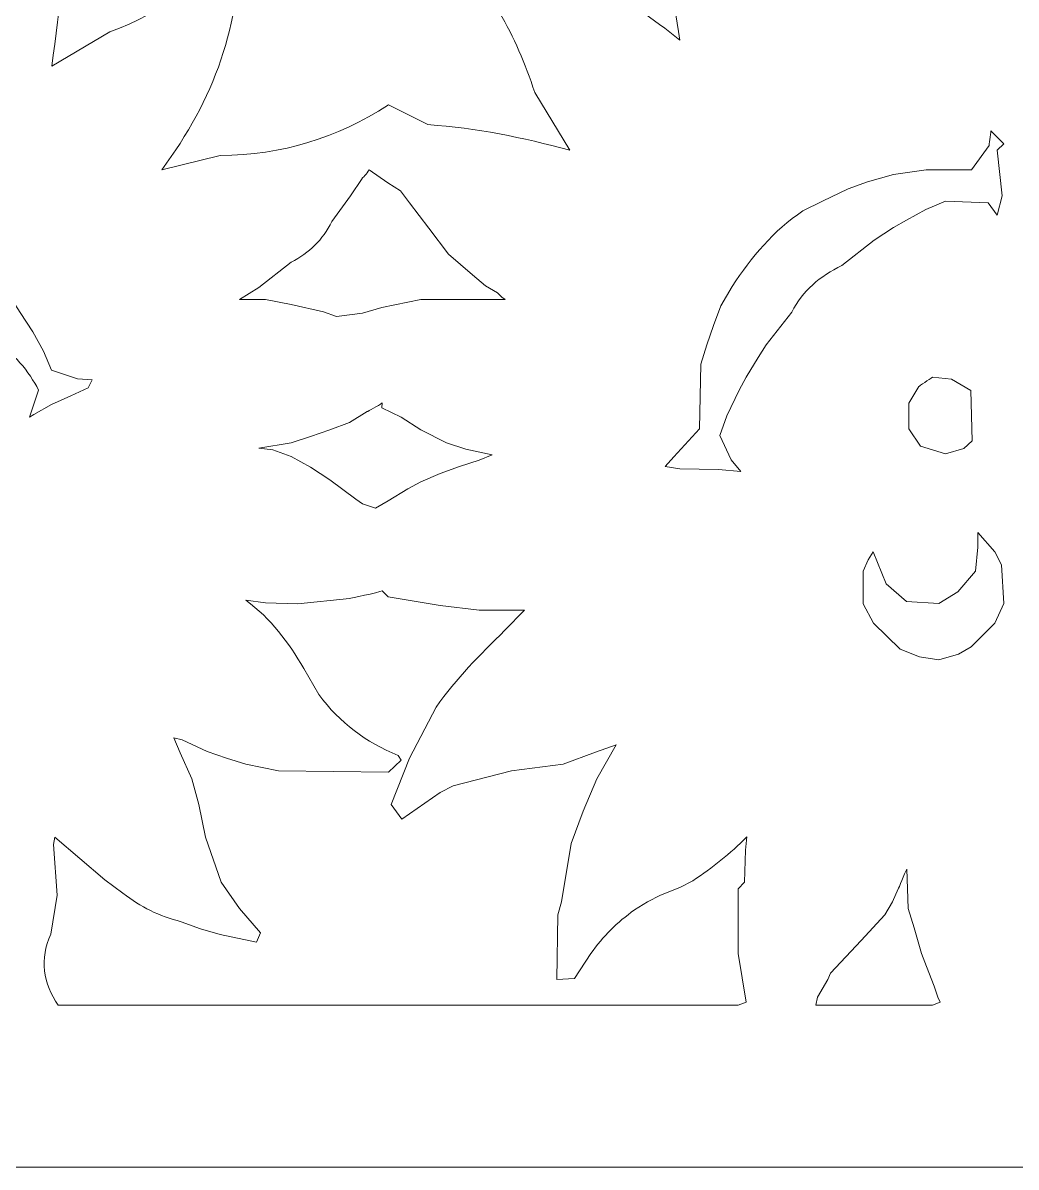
# Model space of a CAD drawing. Header units: centimetres. Extents: x -13.8 to 13.8, y -13.7 to 13.7.
# Drawn here: x 10.564 to 12.326, y -13.671 to -11.642 of the extents above; entities that cross this region are included whole.
import ezdxf

# ---------------------------------------------------------------- set-up
doc = ezdxf.new("R2010")
doc.units = ezdxf.units.CM
doc.header["$MEASUREMENT"] = 0
doc.layers.add('Layer 1', color=7, linetype='Continuous')

msp = doc.modelspace()

# ---------------------------------------------------------------- linework, layer by layer
at = {"layer": 'Layer 1', "lineweight": 0}
msp.add_lwpolyline([(0.73523, -13.67105), (13.55625, -13.67105), (13.55625, -0.86165), (0.73523, -0.86165), (0.73523, -13.67105)], close=True, dxfattribs=at)
at = {"layer": 'Layer 1', "color": 7, "lineweight": 0}
for points, knots in [([(11.60306, -10.74153), (11.60306, -10.74153), (11.45542, -10.99204), (11.45542, -10.99204), (11.45542, -10.99204), (11.45542, -10.99204), (11.3735, -11.07491), (11.3735, -11.07491), (11.3735, -11.07491), (11.52476, -11.07967), (11.65507, -11.0412), (11.77564, -10.94823), (11.77564, -10.94823), (11.77564, -10.94823), (11.75029, -11.10005), (11.75029, -11.10005), (11.75029, -11.10005), (11.75029, -11.10005), (11.7278, -11.20882), (11.7278, -11.20882), (11.7278, -11.20882), (11.7278, -11.20882), (11.66073, -11.25854), (11.66073, -11.25854), (11.66073, -11.25854), (11.6657, -11.32294), (11.68092, -11.3776), (11.71275, -11.4338), (11.71275, -11.4338), (11.71143, -11.51572), (11.71503, -11.59173), (11.72971, -11.67211), (11.72971, -11.67211), (11.63369, -11.59438), (11.53807, -11.54447), (11.41957, -11.51), (11.41957, -11.51), (11.41957, -11.51), (11.31593, -11.49971), (11.31593, -11.49971), (11.31593, -11.49971), (11.39081, -11.57991), (11.43862, -11.66068), (11.47214, -11.76509), (11.47214, -11.76509), (11.47214, -11.76509), (11.53424, -11.86759), (11.53424, -11.86759), (11.53424, -11.86759), (11.44947, -11.84436), (11.36985, -11.82817), (11.28241, -11.82206), (11.28241, -11.82206), (11.28241, -11.82206), (11.21269, -11.78721), (11.21269, -11.78721), (11.21269, -11.78721), (11.118, -11.84703), (11.026, -11.8754), (10.91398, -11.87675), (10.91398, -11.87675), (10.91398, -11.87675), (10.81034, -11.9021), (10.81034, -11.9021), (10.81034, -11.9021), (10.90255, -11.77846), (10.95226, -11.64416), (10.94827, -11.48834), (10.94827, -11.48834), (10.88445, -11.56377), (10.81225, -11.62397), (10.71814, -11.6577), (10.71814, -11.6577), (10.71814, -11.6577), (10.61527, -11.71845), (10.61527, -11.71845), (10.61527, -11.71845), (10.63014, -11.61254), (10.64231, -11.51557), (10.63813, -11.40812), (10.63813, -11.40812), (10.63813, -11.40812), (11.28144, -11.40809), (11.28144, -11.40809), (11.28144, -11.40809), (11.28144, -11.40809), (11.29306, -10.76457), (11.29306, -10.76457), (11.29306, -10.76457), (11.40018, -10.77545), (11.49924, -10.77315), (11.60306, -10.74153)], [0, 0, 0, 0, 0.0416667, 0.0416667, 0.0416667, 0.0416667, 0.0833333, 0.0833333, 0.0833333, 0.0833333, 0.125, 0.125, 0.125, 0.125, 0.1666667, 0.1666667, 0.1666667, 0.1666667, 0.2083333, 0.2083333, 0.2083333, 0.2083333, 0.25, 0.25, 0.25, 0.25, 0.2916667, 0.2916667, 0.2916667, 0.2916667, 0.3333333, 0.3333333, 0.3333333, 0.3333333, 0.375, 0.375, 0.375, 0.375, 0.4166667, 0.4166667, 0.4166667, 0.4166667, 0.4583333, 0.4583333, 0.4583333, 0.4583333, 0.5, 0.5, 0.5, 0.5, 0.5416667, 0.5416667, 0.5416667, 0.5416667, 0.5833333, 0.5833333, 0.5833333, 0.5833333, 0.625, 0.625, 0.625, 0.625, 0.6666667, 0.6666667, 0.6666667, 0.6666667, 0.7083333, 0.7083333, 0.7083333, 0.7083333, 0.75, 0.75, 0.75, 0.75, 0.7916667, 0.7916667, 0.7916667, 0.7916667, 0.8333333, 0.8333333, 0.8333333, 0.8333333, 0.875, 0.875, 0.875, 0.875, 0.9166667, 0.9166667, 0.9166667, 0.9166667, 1, 1, 1, 1]), ([(12.28106, -11.83309), (12.28106, -11.83309), (12.30411, -11.85614), (12.30411, -11.85614), (12.30411, -11.85614), (12.30411, -11.85614), (12.29249, -11.86757), (12.29249, -11.86757), (12.29249, -11.86757), (12.29249, -11.86757), (12.30106, -11.94816), (12.30106, -11.94816), (12.30106, -11.94816), (12.30106, -11.94816), (12.29249, -11.98264), (12.29249, -11.98264), (12.29249, -11.98264), (12.29249, -11.98264), (12.2763, -11.96055), (12.2763, -11.96055), (12.2763, -11.96055), (12.2763, -11.96055), (12.2005, -11.95788), (12.2005, -11.95788), (12.2005, -11.95788), (12.2005, -11.95788), (12.16602, -11.97235), (12.16602, -11.97235), (12.16602, -11.97235), (12.16602, -11.97235), (12.13154, -11.99121), (12.13154, -11.99121), (12.13154, -11.99121), (12.13154, -11.99121), (12.10847, -12.00473), (12.10847, -12.00473), (12.10847, -12.00473), (12.10847, -12.00473), (12.07399, -12.02682), (12.07399, -12.02682), (12.07399, -12.02682), (12.07399, -12.02682), (12.01665, -12.07196), (12.01665, -12.07196), (12.01665, -12.07196), (11.97855, -12.09082), (11.94712, -12.11636), (11.92788, -12.15483), (11.92788, -12.15483), (11.92788, -12.15483), (11.88272, -12.21254), (11.88272, -12.21254), (11.88272, -12.21254), (11.88272, -12.21254), (11.86825, -12.23521), (11.86825, -12.23521), (11.86825, -12.23521), (11.86825, -12.23521), (11.84711, -12.26969), (11.84711, -12.26969), (11.84711, -12.26969), (11.84711, -12.26969), (11.83473, -12.29274), (11.83473, -12.29274), (11.83473, -12.29274), (11.83473, -12.29274), (11.81264, -12.33865), (11.81264, -12.33865), (11.81264, -12.33865), (11.81264, -12.33865), (11.80026, -12.37313), (11.80026, -12.37313), (11.80026, -12.37313), (11.80026, -12.37313), (11.82066, -12.41657), (11.82066, -12.41657), (11.82066, -12.41657), (11.82066, -12.41657), (11.83762, -12.43734), (11.83762, -12.43734), (11.83762, -12.43734), (11.83762, -12.43734), (11.7982, -12.43353), (11.7982, -12.43353), (11.7982, -12.43353), (11.7982, -12.43353), (11.72943, -12.43239), (11.72943, -12.43239), (11.72943, -12.43239), (11.72943, -12.43239), (11.70353, -12.42858), (11.70353, -12.42858), (11.70353, -12.42858), (11.70353, -12.42858), (11.71896, -12.41143), (11.71896, -12.41143), (11.71896, -12.41143), (11.71896, -12.41143), (11.7641, -12.36132), (11.7641, -12.36132), (11.7641, -12.36132), (11.7641, -12.36132), (11.76696, -12.24702), (11.76696, -12.24702), (11.76696, -12.24702), (11.76696, -12.24702), (11.77725, -12.21254), (11.77725, -12.21254), (11.77725, -12.21254), (11.77725, -12.21254), (11.78905, -12.17806), (11.78905, -12.17806), (11.78905, -12.17806), (11.78905, -12.17806), (11.80239, -12.14358), (11.80239, -12.14358), (11.80239, -12.14358), (11.80239, -12.14358), (11.82239, -12.1091), (11.82239, -12.1091), (11.82239, -12.1091), (11.85705, -12.05671), (11.89478, -12.01041), (11.94793, -11.97498), (11.94793, -11.97498), (11.94793, -11.97498), (11.98241, -11.95783), (11.98241, -11.95783), (11.98241, -11.95783), (11.98241, -11.95783), (12.02813, -11.93574), (12.02813, -11.93574), (12.02813, -11.93574), (12.02813, -11.93574), (12.06261, -11.92336), (12.06261, -11.92336), (12.06261, -11.92336), (12.06261, -11.92336), (12.10852, -11.91061), (12.10852, -11.91061), (12.10852, -11.91061), (12.10852, -11.91061), (12.16644, -11.90204), (12.16644, -11.90204), (12.16644, -11.90204), (12.16644, -11.90204), (12.24661, -11.90204), (12.24661, -11.90204), (12.24661, -11.90204), (12.24661, -11.90204), (12.27804, -11.85918), (12.27804, -11.85918), (12.27804, -11.85918), (12.27799, -11.85918), (12.28106, -11.83939), (12.28106, -11.83309)], [0, 0, 0, 0, 0.025, 0.025, 0.025, 0.025, 0.05, 0.05, 0.05, 0.05, 0.075, 0.075, 0.075, 0.075, 0.1, 0.1, 0.1, 0.1, 0.125, 0.125, 0.125, 0.125, 0.15, 0.15, 0.15, 0.15, 0.175, 0.175, 0.175, 0.175, 0.2, 0.2, 0.2, 0.2, 0.225, 0.225, 0.225, 0.225, 0.25, 0.25, 0.25, 0.25, 0.275, 0.275, 0.275, 0.275, 0.3, 0.3, 0.3, 0.3, 0.325, 0.325, 0.325, 0.325, 0.35, 0.35, 0.35, 0.35, 0.375, 0.375, 0.375, 0.375, 0.4, 0.4, 0.4, 0.4, 0.425, 0.425, 0.425, 0.425, 0.45, 0.45, 0.45, 0.45, 0.475, 0.475, 0.475, 0.475, 0.5, 0.5, 0.5, 0.5, 0.525, 0.525, 0.525, 0.525, 0.55, 0.55, 0.55, 0.55, 0.575, 0.575, 0.575, 0.575, 0.6, 0.6, 0.6, 0.6, 0.625, 0.625, 0.625, 0.625, 0.65, 0.65, 0.65, 0.65, 0.675, 0.675, 0.675, 0.675, 0.7, 0.7, 0.7, 0.7, 0.725, 0.725, 0.725, 0.725, 0.75, 0.75, 0.75, 0.75, 0.775, 0.775, 0.775, 0.775, 0.8, 0.8, 0.8, 0.8, 0.825, 0.825, 0.825, 0.825, 0.85, 0.85, 0.85, 0.85, 0.875, 0.875, 0.875, 0.875, 0.9, 0.9, 0.9, 0.9, 0.925, 0.925, 0.925, 0.925, 0.95, 0.95, 0.95, 0.95, 1, 1, 1, 1]), ([(11.17825, -11.90204), (11.17825, -11.90204), (11.21159, -11.92509), (11.21159, -11.92509), (11.21159, -11.92509), (11.21159, -11.92509), (11.23368, -11.93956), (11.23368, -11.93956), (11.23368, -11.93956), (11.23368, -11.93956), (11.24987, -11.96052), (11.24987, -11.96052), (11.24987, -11.96052), (11.24987, -11.96052), (11.28435, -12.00568), (11.28435, -12.00568), (11.28435, -12.00568), (11.28435, -12.00568), (11.31883, -12.05159), (11.31883, -12.05159), (11.31883, -12.05159), (11.31883, -12.05159), (11.36188, -12.08874), (11.36188, -12.08874), (11.36188, -12.08874), (11.36188, -12.08874), (11.38455, -12.10816), (11.38455, -12.10816), (11.38455, -12.10816), (11.38455, -12.10816), (11.40609, -12.12054), (11.40609, -12.12054), (11.40609, -12.12054), (11.40609, -12.12054), (11.4135, -12.12816), (11.4135, -12.12816), (11.4135, -12.12816), (11.4135, -12.12816), (11.41943, -12.13197), (11.41943, -12.13197), (11.41943, -12.13197), (11.41943, -12.13197), (11.27024, -12.13197), (11.27024, -12.13197), (11.27024, -12.13197), (11.27024, -12.13197), (11.20089, -12.14644), (11.20089, -12.14644), (11.20089, -12.14644), (11.20089, -12.14644), (11.16641, -12.15673), (11.16641, -12.15673), (11.16641, -12.15673), (11.16641, -12.15673), (11.12069, -12.16263), (11.12069, -12.16263), (11.12069, -12.16263), (11.12069, -12.16263), (11.09746, -12.15387), (11.09746, -12.15387), (11.09746, -12.15387), (11.09746, -12.15387), (11.03991, -12.14091), (11.03991, -12.14091), (11.03991, -12.14091), (11.03991, -12.14091), (10.99438, -12.13197), (10.99438, -12.13197), (10.99438, -12.13197), (10.99438, -12.13197), (10.9483, -12.13197), (10.9483, -12.13197), (10.9483, -12.13197), (10.9483, -12.13197), (10.98278, -12.1112), (10.98278, -12.1112), (10.98278, -12.1112), (10.98278, -12.1112), (11.03993, -12.06604), (11.03993, -12.06604), (11.03993, -12.06604), (11.07232, -12.04927), (11.09576, -12.02699), (11.11213, -11.99384), (11.11213, -11.99384), (11.11213, -11.99384), (11.14547, -11.94812), (11.14547, -11.94812), (11.14547, -11.94812), (11.14547, -11.94812), (11.16584, -11.91745), (11.16584, -11.91745), (11.16584, -11.91745), (11.16587, -11.9175), (11.17499, -11.90929), (11.17825, -11.90204)], [0, 0, 0, 0, 0.04, 0.04, 0.04, 0.04, 0.08, 0.08, 0.08, 0.08, 0.12, 0.12, 0.12, 0.12, 0.16, 0.16, 0.16, 0.16, 0.2, 0.2, 0.2, 0.2, 0.24, 0.24, 0.24, 0.24, 0.28, 0.28, 0.28, 0.28, 0.32, 0.32, 0.32, 0.32, 0.36, 0.36, 0.36, 0.36, 0.4, 0.4, 0.4, 0.4, 0.44, 0.44, 0.44, 0.44, 0.48, 0.48, 0.48, 0.48, 0.52, 0.52, 0.52, 0.52, 0.56, 0.56, 0.56, 0.56, 0.6, 0.6, 0.6, 0.6, 0.64, 0.64, 0.64, 0.64, 0.68, 0.68, 0.68, 0.68, 0.72, 0.72, 0.72, 0.72, 0.76, 0.76, 0.76, 0.76, 0.8, 0.8, 0.8, 0.8, 0.84, 0.84, 0.84, 0.84, 0.88, 0.88, 0.88, 0.88, 0.92, 0.92, 0.92, 0.92, 1, 1, 1, 1]), ([(10.1442, -11.98227), (10.1442, -11.98227), (10.29335, -11.98227), (10.29335, -11.98227), (10.29335, -11.98227), (10.29335, -11.98227), (10.35069, -11.99788), (10.35069, -11.99788), (10.35069, -11.99788), (10.35069, -11.99788), (10.37374, -12.00682), (10.37374, -12.00682), (10.37374, -12.00682), (10.37374, -12.00682), (10.40826, -12.01999), (10.40826, -12.01999), (10.40826, -12.01999), (10.40826, -12.01999), (10.43131, -12.03161), (10.43131, -12.03161), (10.43131, -12.03161), (10.43131, -12.03161), (10.46579, -12.05428), (10.46579, -12.05428), (10.46579, -12.05428), (10.46579, -12.05428), (10.54448, -12.13201), (10.54448, -12.13201), (10.54448, -12.13201), (10.54448, -12.13201), (10.55953, -12.15506), (10.55953, -12.15506), (10.55953, -12.15506), (10.55953, -12.15506), (10.58162, -12.18954), (10.58162, -12.18954), (10.58162, -12.18954), (10.58162, -12.18954), (10.60048, -12.22402), (10.60048, -12.22402), (10.60048, -12.22402), (10.60048, -12.22402), (10.61495, -12.25736), (10.61495, -12.25736), (10.61495, -12.25736), (10.61495, -12.25736), (10.66086, -12.27297), (10.66086, -12.27297), (10.66086, -12.27297), (10.66086, -12.27297), (10.68676, -12.27469), (10.68676, -12.27469), (10.68676, -12.27469), (10.68676, -12.27469), (10.68009, -12.28916), (10.68009, -12.28916), (10.68009, -12.28916), (10.68009, -12.28916), (10.64942, -12.30326), (10.64942, -12.30326), (10.64942, -12.30326), (10.64942, -12.30326), (10.61494, -12.31869), (10.61494, -12.31869), (10.61494, -12.31869), (10.61494, -12.31869), (10.58369, -12.33602), (10.58369, -12.33602), (10.58369, -12.33602), (10.58369, -12.33602), (10.57567, -12.34078), (10.57567, -12.34078), (10.57567, -12.34078), (10.57567, -12.34078), (10.59186, -12.29278), (10.59186, -12.29278), (10.59186, -12.29278), (10.57509, -12.26098), (10.54767, -12.22288), (10.51166, -12.21068), (10.51166, -12.21068), (10.51166, -12.21068), (10.47718, -12.18745), (10.47718, -12.18745), (10.47718, -12.18745), (10.47718, -12.18745), (10.4427, -12.16536), (10.4427, -12.16536), (10.4427, -12.16536), (10.4427, -12.16536), (10.41965, -12.15298), (10.41965, -12.15298), (10.41965, -12.15298), (10.41965, -12.15298), (10.37374, -12.13031), (10.37374, -12.13031), (10.37374, -12.13031), (10.37374, -12.13031), (10.33926, -12.11203), (10.33926, -12.11203), (10.33926, -12.11203), (10.33926, -12.11203), (10.30478, -12.1006), (10.30478, -12.1006), (10.30478, -12.1006), (10.30478, -12.1006), (10.25906, -12.08785), (10.25906, -12.08785), (10.25906, -12.08785), (10.25906, -12.08785), (10.22458, -12.07756), (10.22458, -12.07756), (10.22458, -12.07756), (10.22458, -12.07756), (10.1442, -12.07431), (10.1442, -12.07431), (10.1442, -12.07431), (10.1442, -12.07431), (10.12113, -12.06688), (10.12113, -12.06688), (10.12113, -12.06688), (10.12113, -12.06688), (10.08665, -12.07201), (10.08665, -12.07201), (10.08665, -12.07201), (10.08665, -12.07201), (10.0295, -12.07429), (10.0295, -12.07429), (10.0295, -12.07429), (10.0295, -12.07429), (10.00627, -12.0985), (10.00627, -12.0985), (10.00627, -12.0985), (10.00627, -12.0985), (10.00151, -12.12327), (10.00151, -12.12327), (10.00151, -12.12327), (10.00151, -12.12327), (9.98799, -12.11679), (9.98799, -12.11679), (9.98799, -12.11679), (9.98799, -12.11679), (9.97256, -12.07469), (9.97256, -12.07469), (9.97256, -12.07469), (9.97256, -12.07469), (9.96113, -12.05162), (9.96113, -12.05162), (9.96113, -12.05162), (9.96113, -12.05162), (9.95047, -12.02857), (9.95047, -12.02857), (9.95047, -12.02857), (9.95047, -12.02857), (9.95161, -12.00571), (9.95161, -12.00571), (9.95161, -12.00571), (9.95161, -12.00571), (9.97466, -12.02685), (9.97466, -12.02685), (9.97466, -12.02685), (9.97466, -12.02685), (10.01771, -12.03751), (10.01771, -12.03751), (10.01771, -12.03751), (10.01771, -12.03751), (10.05219, -12.01883), (10.05219, -12.01883), (10.05219, -12.01883), (10.05219, -12.01883), (10.07486, -12.00854), (10.07486, -12.00854), (10.07486, -12.00854), (10.07486, -12.00854), (10.1105, -11.99616), (10.1105, -11.99616), (10.1105, -11.99616), (10.1105, -11.99616), (10.13944, -11.98549), (10.1442, -11.98227)], [0, 0, 0, 0, 0.0217391, 0.0217391, 0.0217391, 0.0217391, 0.0434783, 0.0434783, 0.0434783, 0.0434783, 0.0652174, 0.0652174, 0.0652174, 0.0652174, 0.0869565, 0.0869565, 0.0869565, 0.0869565, 0.1086957, 0.1086957, 0.1086957, 0.1086957, 0.1304348, 0.1304348, 0.1304348, 0.1304348, 0.1521739, 0.1521739, 0.1521739, 0.1521739, 0.173913, 0.173913, 0.173913, 0.173913, 0.1956522, 0.1956522, 0.1956522, 0.1956522, 0.2173913, 0.2173913, 0.2173913, 0.2173913, 0.2391304, 0.2391304, 0.2391304, 0.2391304, 0.2608696, 0.2608696, 0.2608696, 0.2608696, 0.2826087, 0.2826087, 0.2826087, 0.2826087, 0.3043478, 0.3043478, 0.3043478, 0.3043478, 0.326087, 0.326087, 0.326087, 0.326087, 0.3478261, 0.3478261, 0.3478261, 0.3478261, 0.3695652, 0.3695652, 0.3695652, 0.3695652, 0.3913043, 0.3913043, 0.3913043, 0.3913043, 0.4130435, 0.4130435, 0.4130435, 0.4130435, 0.4347826, 0.4347826, 0.4347826, 0.4347826, 0.4565217, 0.4565217, 0.4565217, 0.4565217, 0.4782609, 0.4782609, 0.4782609, 0.4782609, 0.5, 0.5, 0.5, 0.5, 0.5217391, 0.5217391, 0.5217391, 0.5217391, 0.5434783, 0.5434783, 0.5434783, 0.5434783, 0.5652174, 0.5652174, 0.5652174, 0.5652174, 0.5869565, 0.5869565, 0.5869565, 0.5869565, 0.6086957, 0.6086957, 0.6086957, 0.6086957, 0.6304348, 0.6304348, 0.6304348, 0.6304348, 0.6521739, 0.6521739, 0.6521739, 0.6521739, 0.673913, 0.673913, 0.673913, 0.673913, 0.6956522, 0.6956522, 0.6956522, 0.6956522, 0.7173913, 0.7173913, 0.7173913, 0.7173913, 0.7391304, 0.7391304, 0.7391304, 0.7391304, 0.7608696, 0.7608696, 0.7608696, 0.7608696, 0.7826087, 0.7826087, 0.7826087, 0.7826087, 0.8043478, 0.8043478, 0.8043478, 0.8043478, 0.826087, 0.826087, 0.826087, 0.826087, 0.8478261, 0.8478261, 0.8478261, 0.8478261, 0.8695652, 0.8695652, 0.8695652, 0.8695652, 0.8913043, 0.8913043, 0.8913043, 0.8913043, 0.9130435, 0.9130435, 0.9130435, 0.9130435, 0.9347826, 0.9347826, 0.9347826, 0.9347826, 0.9565217, 0.9565217, 0.9565217, 0.9565217, 1, 1, 1, 1]), ([(12.17761, -12.26971), (12.17761, -12.26971), (12.21113, -12.27352), (12.21113, -12.27352), (12.21113, -12.27352), (12.21113, -12.27352), (12.24561, -12.29352), (12.24561, -12.29352), (12.24561, -12.29352), (12.24561, -12.29352), (12.24828, -12.38306), (12.24828, -12.38306), (12.24828, -12.38306), (12.24828, -12.38306), (12.23323, -12.39621), (12.23323, -12.39621), (12.23323, -12.39621), (12.23323, -12.39621), (12.20047, -12.40592), (12.20047, -12.40592), (12.20047, -12.40592), (12.20047, -12.40592), (12.15628, -12.3924), (12.15628, -12.3924), (12.15628, -12.3924), (12.15628, -12.3924), (12.1357, -12.36173), (12.1357, -12.36173), (12.1357, -12.36173), (12.1357, -12.36173), (12.1357, -12.31601), (12.1357, -12.31601), (12.1357, -12.31601), (12.1357, -12.31601), (12.15361, -12.2863), (12.15361, -12.2863), (12.15361, -12.2863), (12.15361, -12.2863), (12.17284, -12.27354), (12.17761, -12.26971)], [0, 0, 0, 0, 0.0909091, 0.0909091, 0.0909091, 0.0909091, 0.1818182, 0.1818182, 0.1818182, 0.1818182, 0.2727273, 0.2727273, 0.2727273, 0.2727273, 0.3636364, 0.3636364, 0.3636364, 0.3636364, 0.4545455, 0.4545455, 0.4545455, 0.4545455, 0.5454545, 0.5454545, 0.5454545, 0.5454545, 0.6363636, 0.6363636, 0.6363636, 0.6363636, 0.7272727, 0.7272727, 0.7272727, 0.7272727, 0.8181818, 0.8181818, 0.8181818, 0.8181818, 1, 1, 1, 1]), ([(11.20129, -12.31564), (11.20129, -12.31564), (11.20089, -12.32458), (11.20089, -12.32458), (11.20089, -12.32458), (11.20089, -12.32458), (11.23537, -12.34077), (11.23537, -12.34077), (11.23537, -12.34077), (11.23537, -12.34077), (11.26985, -12.36344), (11.26985, -12.36344), (11.26985, -12.36344), (11.26985, -12.36344), (11.31576, -12.38667), (11.31576, -12.38667), (11.31576, -12.38667), (11.31576, -12.38667), (11.35005, -12.39791), (11.35005, -12.39791), (11.35005, -12.39791), (11.35005, -12.39791), (11.39635, -12.40762), (11.39635, -12.40762), (11.39635, -12.40762), (11.39635, -12.40762), (11.37328, -12.41733), (11.37328, -12.41733), (11.37328, -12.41733), (11.37328, -12.41733), (11.3388, -12.42857), (11.3388, -12.42857), (11.3388, -12.42857), (11.3388, -12.42857), (11.30432, -12.44095), (11.30432, -12.44095), (11.30432, -12.44095), (11.30432, -12.44095), (11.26984, -12.45582), (11.26984, -12.45582), (11.26984, -12.45582), (11.26984, -12.45582), (11.24679, -12.46799), (11.24679, -12.46799), (11.24679, -12.46799), (11.24679, -12.46799), (11.21231, -12.48934), (11.21231, -12.48934), (11.21231, -12.48934), (11.21231, -12.48934), (11.18945, -12.5023), (11.18945, -12.5023), (11.18945, -12.5023), (11.18945, -12.5023), (11.1664, -12.49487), (11.1664, -12.49487), (11.1664, -12.49487), (11.1664, -12.49487), (11.15497, -12.48651), (11.15497, -12.48651), (11.15497, -12.48651), (11.15497, -12.48651), (11.10885, -12.45203), (11.10885, -12.45203), (11.10885, -12.45203), (11.10885, -12.45203), (11.07437, -12.42973), (11.07437, -12.42973), (11.07437, -12.42973), (11.07437, -12.42973), (11.03989, -12.41068), (11.03989, -12.41068), (11.03989, -12.41068), (11.03989, -12.41068), (11.0075, -12.39906), (11.0075, -12.39906), (11.0075, -12.39906), (11.0075, -12.39906), (10.98273, -12.39583), (10.98273, -12.39583), (10.98273, -12.39583), (10.98273, -12.39583), (11.03988, -12.38668), (11.03988, -12.38668), (11.03988, -12.38668), (11.03988, -12.38668), (11.07436, -12.37525), (11.07436, -12.37525), (11.07436, -12.37525), (11.07436, -12.37525), (11.10884, -12.36345), (11.10884, -12.36345), (11.10884, -12.36345), (11.10884, -12.36345), (11.14332, -12.35049), (11.14332, -12.35049), (11.14332, -12.35049), (11.14332, -12.35049), (11.17494, -12.33107), (11.17494, -12.33107), (11.17494, -12.33107), (11.17499, -12.33107), (11.19539, -12.3204), (11.20129, -12.31564)], [0, 0, 0, 0, 0.037037, 0.037037, 0.037037, 0.037037, 0.0740741, 0.0740741, 0.0740741, 0.0740741, 0.1111111, 0.1111111, 0.1111111, 0.1111111, 0.1481481, 0.1481481, 0.1481481, 0.1481481, 0.1851852, 0.1851852, 0.1851852, 0.1851852, 0.2222222, 0.2222222, 0.2222222, 0.2222222, 0.2592593, 0.2592593, 0.2592593, 0.2592593, 0.2962963, 0.2962963, 0.2962963, 0.2962963, 0.3333333, 0.3333333, 0.3333333, 0.3333333, 0.3703704, 0.3703704, 0.3703704, 0.3703704, 0.4074074, 0.4074074, 0.4074074, 0.4074074, 0.4444444, 0.4444444, 0.4444444, 0.4444444, 0.4814815, 0.4814815, 0.4814815, 0.4814815, 0.5185185, 0.5185185, 0.5185185, 0.5185185, 0.5555556, 0.5555556, 0.5555556, 0.5555556, 0.5925926, 0.5925926, 0.5925926, 0.5925926, 0.6296296, 0.6296296, 0.6296296, 0.6296296, 0.6666667, 0.6666667, 0.6666667, 0.6666667, 0.7037037, 0.7037037, 0.7037037, 0.7037037, 0.7407407, 0.7407407, 0.7407407, 0.7407407, 0.7777778, 0.7777778, 0.7777778, 0.7777778, 0.8148148, 0.8148148, 0.8148148, 0.8148148, 0.8518519, 0.8518519, 0.8518519, 0.8518519, 0.8888889, 0.8888889, 0.8888889, 0.8888889, 0.9259259, 0.9259259, 0.9259259, 0.9259259, 1, 1, 1, 1]), ([(12.25801, -12.54556), (12.25801, -12.54556), (12.2883, -12.58004), (12.2883, -12.58004), (12.2883, -12.58004), (12.2883, -12.58004), (12.30013, -12.60309), (12.30013, -12.60309), (12.30013, -12.60309), (12.30013, -12.60309), (12.30413, -12.67167), (12.30413, -12.67167), (12.30413, -12.67167), (12.30413, -12.67167), (12.28831, -12.70654), (12.28831, -12.70654), (12.28831, -12.70654), (12.28831, -12.70654), (12.24621, -12.74845), (12.24621, -12.74845), (12.24621, -12.74845), (12.24621, -12.74845), (12.22354, -12.7612), (12.22354, -12.7612), (12.22354, -12.7612), (12.22354, -12.7612), (12.18906, -12.77128), (12.18906, -12.77128), (12.18906, -12.77128), (12.18906, -12.77128), (12.15458, -12.76578), (12.15458, -12.76578), (12.15458, -12.76578), (12.15458, -12.76578), (12.1201, -12.75226), (12.1201, -12.75226), (12.1201, -12.75226), (12.1201, -12.75226), (12.07324, -12.70654), (12.07324, -12.70654), (12.07324, -12.70654), (12.07324, -12.70654), (12.05496, -12.67206), (12.05496, -12.67206), (12.05496, -12.67206), (12.05496, -12.67206), (12.05496, -12.61433), (12.05496, -12.61433), (12.05496, -12.61433), (12.05496, -12.61433), (12.06372, -12.59375), (12.06372, -12.59375), (12.06372, -12.59375), (12.06372, -12.59375), (12.07229, -12.58004), (12.07229, -12.58004), (12.07229, -12.58004), (12.07229, -12.58004), (12.09534, -12.63642), (12.09534, -12.63642), (12.09534, -12.63642), (12.09534, -12.63642), (12.13154, -12.66785), (12.13154, -12.66785), (12.13154, -12.66785), (12.13154, -12.66785), (12.18906, -12.67166), (12.18906, -12.67166), (12.18906, -12.67166), (12.18906, -12.67166), (12.22258, -12.65089), (12.22258, -12.65089), (12.22258, -12.65089), (12.22258, -12.65089), (12.2542, -12.61432), (12.2542, -12.61432), (12.2542, -12.61432), (12.2542, -12.61432), (12.25801, -12.57127), (12.25801, -12.57127), (12.25801, -12.57127), (12.25801, -12.57128), (12.25838, -12.55244), (12.25801, -12.54556)], [0, 0, 0, 0, 0.0454545, 0.0454545, 0.0454545, 0.0454545, 0.0909091, 0.0909091, 0.0909091, 0.0909091, 0.1363636, 0.1363636, 0.1363636, 0.1363636, 0.1818182, 0.1818182, 0.1818182, 0.1818182, 0.2272727, 0.2272727, 0.2272727, 0.2272727, 0.2727273, 0.2727273, 0.2727273, 0.2727273, 0.3181818, 0.3181818, 0.3181818, 0.3181818, 0.3636364, 0.3636364, 0.3636364, 0.3636364, 0.4090909, 0.4090909, 0.4090909, 0.4090909, 0.4545455, 0.4545455, 0.4545455, 0.4545455, 0.5, 0.5, 0.5, 0.5, 0.5454545, 0.5454545, 0.5454545, 0.5454545, 0.5909091, 0.5909091, 0.5909091, 0.5909091, 0.6363636, 0.6363636, 0.6363636, 0.6363636, 0.6818182, 0.6818182, 0.6818182, 0.6818182, 0.7272727, 0.7272727, 0.7272727, 0.7272727, 0.7727273, 0.7727273, 0.7727273, 0.7727273, 0.8181818, 0.8181818, 0.8181818, 0.8181818, 0.8636364, 0.8636364, 0.8636364, 0.8636364, 0.9090909, 0.9090909, 0.9090909, 0.9090909, 1, 1, 1, 1]), ([(11.20129, -12.64883), (11.20129, -12.64883), (11.21232, -12.65949), (11.21232, -12.65949), (11.21232, -12.65949), (11.21232, -12.65949), (11.30434, -12.67473), (11.30434, -12.67473), (11.30434, -12.67473), (11.30434, -12.67473), (11.3735, -12.6833), (11.3735, -12.6833), (11.3735, -12.6833), (11.3735, -12.6833), (11.45392, -12.68331), (11.45392, -12.68331), (11.45392, -12.68331), (11.45392, -12.68331), (11.41905, -12.71892), (11.41905, -12.71892), (11.41905, -12.71892), (11.37352, -12.76369), (11.33409, -12.80351), (11.29694, -12.85552), (11.29694, -12.85552), (11.29694, -12.85552), (11.2499, -12.94564), (11.2499, -12.94564), (11.2499, -12.94564), (11.2499, -12.94564), (11.21733, -13.02793), (11.21733, -13.02793), (11.21733, -13.02793), (11.21733, -13.02793), (11.23638, -13.05383), (11.23638, -13.05383), (11.23638, -13.05383), (11.23638, -13.05383), (11.30438, -13.00639), (11.30438, -13.00639), (11.30438, -13.00639), (11.30438, -13.00639), (11.32745, -12.99459), (11.32745, -12.99459), (11.32745, -12.99459), (11.32745, -12.99459), (11.43088, -12.96813), (11.43088, -12.96813), (11.43088, -12.96813), (11.43088, -12.96813), (11.52251, -12.9563), (11.52251, -12.9563), (11.52251, -12.9563), (11.52251, -12.9563), (11.58003, -12.93534), (11.58003, -12.93534), (11.58003, -12.93534), (11.58003, -12.93534), (11.6166, -12.92182), (11.6166, -12.92182), (11.6166, -12.92182), (11.6166, -12.92182), (11.58212, -12.98222), (11.58212, -12.98222), (11.58212, -12.98222), (11.58212, -12.98222), (11.55794, -13.03974), (11.55794, -13.03974), (11.55794, -13.03974), (11.55794, -13.03974), (11.53698, -13.09689), (11.53698, -13.09689), (11.53698, -13.09689), (11.53698, -13.09689), (11.51983, -13.20032), (11.51983, -13.20032), (11.51983, -13.20032), (11.51983, -13.20032), (11.51316, -13.22339), (11.51316, -13.22339), (11.51316, -13.22339), (11.51316, -13.22339), (11.51147, -13.33825), (11.51147, -13.33825), (11.51147, -13.33825), (11.51147, -13.33825), (11.5429, -13.33656), (11.5429, -13.33656), (11.5429, -13.33656), (11.5429, -13.33656), (11.57148, -13.29237), (11.57148, -13.29237), (11.57148, -13.29237), (11.59397, -13.26112), (11.61757, -13.23731), (11.64921, -13.21482), (11.64921, -13.21482), (11.64921, -13.21482), (11.67207, -13.20035), (11.67207, -13.20035), (11.67207, -13.20035), (11.67207, -13.20035), (11.69493, -13.18892), (11.69493, -13.18892), (11.69493, -13.18892), (11.69493, -13.18892), (11.72941, -13.17482), (11.72941, -13.17482), (11.72941, -13.17482), (11.72941, -13.17482), (11.75246, -13.1632), (11.75246, -13.1632), (11.75246, -13.1632), (11.78752, -13.13976), (11.81837, -13.11557), (11.84829, -13.08547), (11.84829, -13.08547), (11.84829, -13.08547), (11.8462, -13.1087), (11.8462, -13.1087), (11.8462, -13.1087), (11.8462, -13.1087), (11.84448, -13.16585), (11.84448, -13.16585), (11.84448, -13.16585), (11.84448, -13.16585), (11.83305, -13.17728), (11.83305, -13.17728), (11.83305, -13.17728), (11.83305, -13.17728), (11.83305, -13.29195), (11.83305, -13.29195), (11.83305, -13.29195), (11.83305, -13.29195), (11.84715, -13.37844), (11.84715, -13.37844), (11.84715, -13.37844), (11.84715, -13.37844), (11.83305, -13.38394), (11.83305, -13.38394), (11.83305, -13.38394), (11.83305, -13.38394), (10.6268, -13.38395), (10.6268, -13.38395), (10.6268, -13.38395), (10.60013, -13.34508), (10.59346, -13.30166), (10.61346, -13.25785), (10.61346, -13.25785), (10.61346, -13.25785), (10.6247, -13.1889), (10.6247, -13.1889), (10.6247, -13.1889), (10.6247, -13.1889), (10.61822, -13.09899), (10.61822, -13.09899), (10.61822, -13.09899), (10.61822, -13.09899), (10.62089, -13.08565), (10.62089, -13.08565), (10.62089, -13.08565), (10.62089, -13.08565), (10.70966, -13.16145), (10.70966, -13.16145), (10.70966, -13.16145), (10.70966, -13.16145), (10.74165, -13.18508), (10.74165, -13.18508), (10.74165, -13.18508), (10.77364, -13.20966), (10.80547, -13.22643), (10.8451, -13.23575), (10.8451, -13.23575), (10.8451, -13.23575), (10.87939, -13.24832), (10.87939, -13.24832), (10.87939, -13.24832), (10.87939, -13.24832), (10.91387, -13.25861), (10.91387, -13.25861), (10.91387, -13.25861), (10.91387, -13.25861), (10.97864, -13.27232), (10.97864, -13.27232), (10.97864, -13.27232), (10.97864, -13.27232), (10.98549, -13.25576), (10.98549, -13.25576), (10.98549, -13.25576), (10.98549, -13.25576), (10.94816, -13.21253), (10.94816, -13.21253), (10.94816, -13.21253), (10.94816, -13.21253), (10.91577, -13.16586), (10.91577, -13.16586), (10.91577, -13.16586), (10.91577, -13.16586), (10.88796, -13.08566), (10.88796, -13.08566), (10.88796, -13.08566), (10.88796, -13.08566), (10.87634, -13.02811), (10.87634, -13.02811), (10.87634, -13.02811), (10.87634, -13.02811), (10.86396, -12.9822), (10.86396, -12.9822), (10.86396, -12.9822), (10.86396, -12.9822), (10.84282, -12.93629), (10.84282, -12.93629), (10.84282, -12.93629), (10.84282, -12.93629), (10.83158, -12.90943), (10.83158, -12.90943), (10.83158, -12.90943), (10.83158, -12.90943), (10.84663, -12.91324), (10.84663, -12.91324), (10.84663, -12.91324), (10.84663, -12.91324), (10.89082, -12.93364), (10.89082, -12.93364), (10.89082, -12.93364), (10.89082, -12.93364), (10.9253, -12.94565), (10.9253, -12.94565), (10.9253, -12.94565), (10.9253, -12.94565), (10.95978, -12.95631), (10.95978, -12.95631), (10.95978, -12.95631), (10.95978, -12.95631), (11.01733, -12.96814), (11.01733, -12.96814), (11.01733, -12.96814), (11.01733, -12.96814), (11.21278, -12.97042), (11.21278, -12.97042), (11.21278, -12.97042), (11.21278, -12.97042), (11.23543, -12.94946), (11.23543, -12.94946), (11.23543, -12.94946), (11.23543, -12.94946), (11.22993, -12.94126), (11.22993, -12.94126), (11.22993, -12.94126), (11.17183, -12.91649), (11.12685, -12.88392), (11.08915, -12.83286), (11.08915, -12.83286), (11.08915, -12.83286), (11.06248, -12.78677), (11.06248, -12.78677), (11.06248, -12.78677), (11.03486, -12.73952), (11.00419, -12.69856), (10.9598, -12.66543), (10.9598, -12.66543), (10.9598, -12.66543), (10.9943, -12.67001), (10.9943, -12.67001), (10.9943, -12.67001), (10.9943, -12.67001), (11.05182, -12.6717), (11.05182, -12.6717), (11.05182, -12.6717), (11.05182, -12.6717), (11.14345, -12.66236), (11.14345, -12.66236), (11.14345, -12.66236), (11.14338, -12.66235), (11.19539, -12.65224), (11.20129, -12.64883)], [0, 0, 0, 0, 0.0142857, 0.0142857, 0.0142857, 0.0142857, 0.0285714, 0.0285714, 0.0285714, 0.0285714, 0.0428571, 0.0428571, 0.0428571, 0.0428571, 0.0571429, 0.0571429, 0.0571429, 0.0571429, 0.0714286, 0.0714286, 0.0714286, 0.0714286, 0.0857143, 0.0857143, 0.0857143, 0.0857143, 0.1, 0.1, 0.1, 0.1, 0.1142857, 0.1142857, 0.1142857, 0.1142857, 0.1285714, 0.1285714, 0.1285714, 0.1285714, 0.1428571, 0.1428571, 0.1428571, 0.1428571, 0.1571429, 0.1571429, 0.1571429, 0.1571429, 0.1714286, 0.1714286, 0.1714286, 0.1714286, 0.1857143, 0.1857143, 0.1857143, 0.1857143, 0.2, 0.2, 0.2, 0.2, 0.2142857, 0.2142857, 0.2142857, 0.2142857, 0.2285714, 0.2285714, 0.2285714, 0.2285714, 0.2428571, 0.2428571, 0.2428571, 0.2428571, 0.2571429, 0.2571429, 0.2571429, 0.2571429, 0.2714286, 0.2714286, 0.2714286, 0.2714286, 0.2857143, 0.2857143, 0.2857143, 0.2857143, 0.3, 0.3, 0.3, 0.3, 0.3142857, 0.3142857, 0.3142857, 0.3142857, 0.3285714, 0.3285714, 0.3285714, 0.3285714, 0.3428571, 0.3428571, 0.3428571, 0.3428571, 0.3571429, 0.3571429, 0.3571429, 0.3571429, 0.3714286, 0.3714286, 0.3714286, 0.3714286, 0.3857143, 0.3857143, 0.3857143, 0.3857143, 0.4, 0.4, 0.4, 0.4, 0.4142857, 0.4142857, 0.4142857, 0.4142857, 0.4285714, 0.4285714, 0.4285714, 0.4285714, 0.4428571, 0.4428571, 0.4428571, 0.4428571, 0.4571429, 0.4571429, 0.4571429, 0.4571429, 0.4714286, 0.4714286, 0.4714286, 0.4714286, 0.4857143, 0.4857143, 0.4857143, 0.4857143, 0.5, 0.5, 0.5, 0.5, 0.5142857, 0.5142857, 0.5142857, 0.5142857, 0.5285714, 0.5285714, 0.5285714, 0.5285714, 0.5428571, 0.5428571, 0.5428571, 0.5428571, 0.5571429, 0.5571429, 0.5571429, 0.5571429, 0.5714286, 0.5714286, 0.5714286, 0.5714286, 0.5857143, 0.5857143, 0.5857143, 0.5857143, 0.6, 0.6, 0.6, 0.6, 0.6142857, 0.6142857, 0.6142857, 0.6142857, 0.6285714, 0.6285714, 0.6285714, 0.6285714, 0.6428571, 0.6428571, 0.6428571, 0.6428571, 0.6571429, 0.6571429, 0.6571429, 0.6571429, 0.6714286, 0.6714286, 0.6714286, 0.6714286, 0.6857143, 0.6857143, 0.6857143, 0.6857143, 0.7, 0.7, 0.7, 0.7, 0.7142857, 0.7142857, 0.7142857, 0.7142857, 0.7285714, 0.7285714, 0.7285714, 0.7285714, 0.7428571, 0.7428571, 0.7428571, 0.7428571, 0.7571429, 0.7571429, 0.7571429, 0.7571429, 0.7714286, 0.7714286, 0.7714286, 0.7714286, 0.7857143, 0.7857143, 0.7857143, 0.7857143, 0.8, 0.8, 0.8, 0.8, 0.8142857, 0.8142857, 0.8142857, 0.8142857, 0.8285714, 0.8285714, 0.8285714, 0.8285714, 0.8428571, 0.8428571, 0.8428571, 0.8428571, 0.8571429, 0.8571429, 0.8571429, 0.8571429, 0.8714286, 0.8714286, 0.8714286, 0.8714286, 0.8857143, 0.8857143, 0.8857143, 0.8857143, 0.9, 0.9, 0.9, 0.9, 0.9142857, 0.9142857, 0.9142857, 0.9142857, 0.9285714, 0.9285714, 0.9285714, 0.9285714, 0.9428571, 0.9428571, 0.9428571, 0.9428571, 0.9571429, 0.9571429, 0.9571429, 0.9571429, 0.9714286, 0.9714286, 0.9714286, 0.9714286, 1, 1, 1, 1]), ([(12.13189, -13.14278), (12.13189, -13.14278), (12.13456, -13.21213), (12.13456, -13.21213), (12.13456, -13.21213), (12.13456, -13.21213), (12.14504, -13.24661), (12.14504, -13.24661), (12.14504, -13.24661), (12.14504, -13.24661), (12.15838, -13.29233), (12.15838, -13.29233), (12.15838, -13.29233), (12.15838, -13.29233), (12.16695, -13.31538), (12.16695, -13.31538), (12.16695, -13.31538), (12.16695, -13.31538), (12.18047, -13.34986), (12.18047, -13.34986), (12.18047, -13.34986), (12.18047, -13.34986), (12.18695, -13.36986), (12.18695, -13.36986), (12.18695, -13.36986), (12.18695, -13.36986), (12.19113, -13.37843), (12.19113, -13.37843), (12.19113, -13.37843), (12.19113, -13.37843), (12.17761, -13.38393), (12.17761, -13.38393), (12.17761, -13.38393), (12.17761, -13.38393), (11.97091, -13.38392), (11.97091, -13.38392), (11.97091, -13.38392), (11.97091, -13.38392), (11.97358, -13.36982), (11.97358, -13.36982), (11.97358, -13.36982), (11.97358, -13.36982), (11.99186, -13.3382), (11.99186, -13.3382), (11.99186, -13.3382), (11.99186, -13.3382), (11.99683, -13.32677), (11.99683, -13.32677), (11.99683, -13.32677), (11.99683, -13.32677), (12.05112, -13.26925), (12.05112, -13.26925), (12.05112, -13.26925), (12.05112, -13.26925), (12.09322, -13.22334), (12.09322, -13.22334), (12.09322, -13.22334), (12.09322, -13.22334), (12.10674, -13.20027), (12.10674, -13.20027), (12.10674, -13.20027), (12.10674, -13.20027), (12.11703, -13.17762), (12.11703, -13.17762), (12.11703, -13.17762), (12.11702, -13.17765), (12.12866, -13.14908), (12.13189, -13.14278)], [0, 0, 0, 0, 0.0555556, 0.0555556, 0.0555556, 0.0555556, 0.1111111, 0.1111111, 0.1111111, 0.1111111, 0.1666667, 0.1666667, 0.1666667, 0.1666667, 0.2222222, 0.2222222, 0.2222222, 0.2222222, 0.2777778, 0.2777778, 0.2777778, 0.2777778, 0.3333333, 0.3333333, 0.3333333, 0.3333333, 0.3888889, 0.3888889, 0.3888889, 0.3888889, 0.4444444, 0.4444444, 0.4444444, 0.4444444, 0.5, 0.5, 0.5, 0.5, 0.5555556, 0.5555556, 0.5555556, 0.5555556, 0.6111111, 0.6111111, 0.6111111, 0.6111111, 0.6666667, 0.6666667, 0.6666667, 0.6666667, 0.7222222, 0.7222222, 0.7222222, 0.7222222, 0.7777778, 0.7777778, 0.7777778, 0.7777778, 0.8333333, 0.8333333, 0.8333333, 0.8333333, 0.8888889, 0.8888889, 0.8888889, 0.8888889, 1, 1, 1, 1])]:
    msp.add_open_spline(points, degree=3, knots=knots, dxfattribs=at)

doc.saveas('drawing.dxf')
